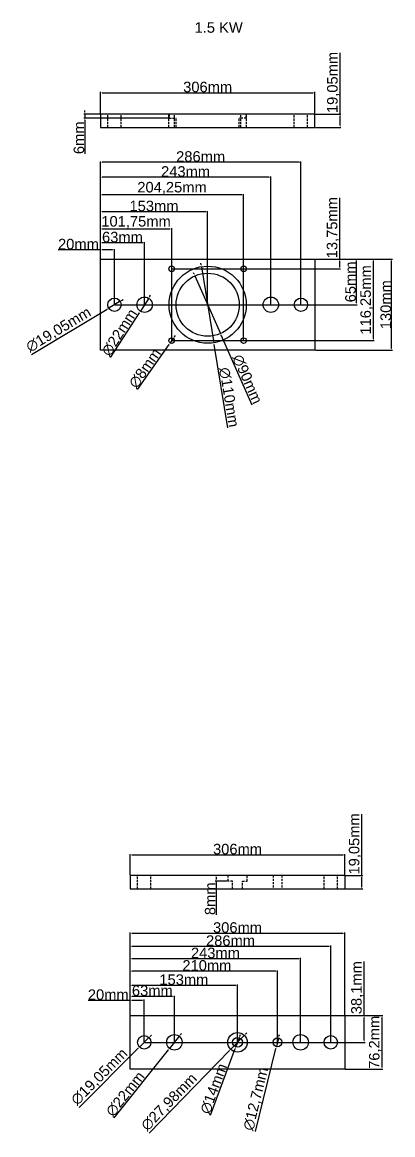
# Model space of a CAD drawing. Header units: centimetres. Extents: x 6534 to 31506, y 42826 to 109107.
# Drawn here: x 27766 to 28294, y 54380 to 55967 of the extents above; entities that cross this region are included whole.
import ezdxf

# ---------------------------------------------------------------- set-up
doc = ezdxf.new("R2010")
doc.units = ezdxf.units.CM
doc.header["$LTSCALE"] = 0.5
doc.linetypes.add('DASHED2', pattern=[9.525, 6.35, -3.175])
doc.styles.get("Standard").update_dxf_attribs({"font": 'arial.ttf'})
doc.dimstyles.new('ISO-25', dxfattribs={"dimtxt": 15, "dimasz": 2.5, "dimexe": 1.25, "dimexo": 0.625, "dimtad": 1, "dimtxsty": 'Standard', "dimcen": 2.5, "dimclrd": 1, "dimclre": 1, "dimadec": 0, "dimazin": 0, "dimtfac": 1, "dimtmove": 0, "dimatfit": 3, "dimfxl": 1, "dimarcsym": 0})

# ---------------------------------------------------------------- blocks, each defined once
blk = doc.blocks.new('*D213')
at = {"color": 1, "lineweight": -2, "transparency": 16777216}
for p, q in [((27877.3, 55837.1), (27877.3, 55868)), ((27879.8, 55866.7), (28180.8, 55866.7)), ((28183.3, 55837.1), (28183.3, 55868))]:
    blk.add_line(p, q, dxfattribs=at)
at = {"color": 1, "transparency": 16777216}
for points in [[(27879.8, 55867.1), (27879.8, 55866.3), (27877.3, 55866.7)], [(28180.8, 55867.1), (28180.8, 55866.3), (28183.3, 55866.7)]]:
    blk.add_solid(points, dxfattribs=at)
at = {"layer": 'Defpoints', "color": 0, "transparency": 16777216}
for p in [(28183.3, 55866.7), (27877.3, 55836.5), (28183.3, 55836.5)]:
    blk.add_point(p, dxfattribs=at)
at = {"color": 0, "transparency": 16777216, "insert": (28030.3, 55875), "char_height": 15, "attachment_point": 5}
blk.add_mtext('306mm', dxfattribs=at)
blk = doc.blocks.new('*D214')
at = {"color": 1, "lineweight": -2, "transparency": 16777216}
for p, q in [((28219.2, 55836.5), (28219.2, 55924)), ((28184, 55836.5), (28220.4, 55836.5)), ((28219.2, 55819.9), (28219.2, 55834)), ((28184, 55817.4), (28220.4, 55817.4))]:
    blk.add_line(p, q, dxfattribs=at)
at = {"color": 1, "transparency": 16777216}
for points in [[(28218.8, 55834), (28219.6, 55834), (28219.2, 55836.5)], [(28218.8, 55819.9), (28219.6, 55819.9), (28219.2, 55817.4)]]:
    blk.add_solid(points, dxfattribs=at)
at = {"layer": 'Defpoints', "color": 0, "transparency": 16777216}
for p in [(28183.3, 55836.5), (28219.2, 55836.5), (28183.3, 55817.4)]:
    blk.add_point(p, dxfattribs=at)
at = {"color": 0, "transparency": 16777216, "insert": (28209.5, 55881.5), "char_height": 15, "attachment_point": 5, "rotation": 90}
blk.add_mtext('19,05mm', dxfattribs=at)
blk = doc.blocks.new('*D215')
at = {"color": 1, "lineweight": -2, "transparency": 16777216}
for p, q in [((27877.3, 55642.5), (27817.3, 55642.5)), ((27877.3, 55630), (27877.3, 55643.8)), ((27894.8, 55642.5), (27879.8, 55642.5)), ((27897.3, 55565), (27897.3, 55643.8))]:
    blk.add_line(p, q, dxfattribs=at)
at = {"color": 1, "transparency": 16777216}
for points in [[(27879.8, 55643), (27879.8, 55642.1), (27877.3, 55642.5)], [(27894.8, 55643), (27894.8, 55642.1), (27897.3, 55642.5)]]:
    blk.add_solid(points, dxfattribs=at)
at = {"layer": 'Defpoints', "color": 0, "transparency": 16777216}
for p in [(27877.3, 55642.5), (27877.3, 55629.4), (27897.3, 55564.4)]:
    blk.add_point(p, dxfattribs=at)
at = {"color": 0, "transparency": 16777216, "insert": (27846.1, 55650.8), "char_height": 15, "attachment_point": 5}
blk.add_mtext('20mm', dxfattribs=at)
blk = doc.blocks.new('*D216')
at = {"color": 1, "lineweight": -2, "transparency": 16777216}
for p, q in [((27877.3, 55630), (27877.3, 55673.6)), ((27976.6, 55672.4), (27879.8, 55672.4)), ((27979.1, 55513.7), (27979.1, 55673.6))]:
    blk.add_line(p, q, dxfattribs=at)
at = {"color": 1, "transparency": 16777216}
for points in [[(27879.8, 55672.8), (27879.8, 55672), (27877.3, 55672.4)], [(27976.6, 55672.8), (27976.6, 55672), (27979.1, 55672.4)]]:
    blk.add_solid(points, dxfattribs=at)
at = {"layer": 'Defpoints', "color": 0, "transparency": 16777216}
for p in [(27877.3, 55672.4), (27877.3, 55629.4), (27979.1, 55513.1)]:
    blk.add_point(p, dxfattribs=at)
at = {"color": 0, "transparency": 16777216, "insert": (27928.2, 55682), "char_height": 15, "attachment_point": 5}
blk.add_mtext('101,75mm', dxfattribs=at)
blk = doc.blocks.new('*D217')
at = {"color": 1, "lineweight": -2, "transparency": 16777216}
for p, q in [((27877.3, 55630), (27877.3, 55698.1)), ((28027.8, 55696.9), (27879.8, 55696.9)), ((28030.3, 55565), (28030.3, 55698.1))]:
    blk.add_line(p, q, dxfattribs=at)
at = {"color": 1, "transparency": 16777216}
for points in [[(27879.8, 55697.3), (27879.8, 55696.4), (27877.3, 55696.9)], [(28027.8, 55697.3), (28027.8, 55696.4), (28030.3, 55696.9)]]:
    blk.add_solid(points, dxfattribs=at)
at = {"layer": 'Defpoints', "color": 0, "transparency": 16777216}
for p in [(27877.3, 55696.9), (27877.3, 55629.4), (28030.3, 55564.4)]:
    blk.add_point(p, dxfattribs=at)
at = {"color": 0, "transparency": 16777216, "insert": (27953.8, 55705.2), "char_height": 15, "attachment_point": 5}
blk.add_mtext('153mm', dxfattribs=at)
blk = doc.blocks.new('*D218')
at = {"color": 1, "lineweight": -2, "transparency": 16777216}
for p, q in [((27877.3, 55630), (27877.3, 55722.3)), ((28079.1, 55721), (27879.8, 55721)), ((28081.6, 55513.7), (28081.6, 55722.3))]:
    blk.add_line(p, q, dxfattribs=at)
at = {"color": 1, "transparency": 16777216}
for points in [[(27879.8, 55721.5), (27879.8, 55720.6), (27877.3, 55721)], [(28079.1, 55721.5), (28079.1, 55720.6), (28081.6, 55721)]]:
    blk.add_solid(points, dxfattribs=at)
at = {"layer": 'Defpoints', "color": 0, "transparency": 16777216}
for p in [(27877.3, 55721), (27877.3, 55629.4), (28081.6, 55513.1)]:
    blk.add_point(p, dxfattribs=at)
at = {"color": 0, "transparency": 16777216, "insert": (27979.5, 55730.7), "char_height": 15, "attachment_point": 5}
blk.add_mtext('204,25mm', dxfattribs=at)
blk = doc.blocks.new('*D219')
at = {"color": 1, "lineweight": -2, "transparency": 16777216}
for p, q in [((27877.3, 55630), (27877.3, 55768.8)), ((28160.8, 55767.6), (27879.8, 55767.6)), ((28163.3, 55565), (28163.3, 55768.8))]:
    blk.add_line(p, q, dxfattribs=at)
at = {"color": 1, "transparency": 16777216}
for points in [[(27879.8, 55768), (27879.8, 55767.1), (27877.3, 55767.6)], [(28160.8, 55768), (28160.8, 55767.1), (28163.3, 55767.6)]]:
    blk.add_solid(points, dxfattribs=at)
at = {"layer": 'Defpoints', "color": 0, "transparency": 16777216}
for p in [(27877.3, 55767.6), (27877.3, 55629.4), (28163.3, 55564.4)]:
    blk.add_point(p, dxfattribs=at)
at = {"color": 0, "transparency": 16777216, "insert": (28020.3, 55775.8), "char_height": 15, "attachment_point": 5}
blk.add_mtext('286mm', dxfattribs=at)
blk = doc.blocks.new('*D220')
at = {"color": 1, "lineweight": -2, "transparency": 16777216}
for p, q in [((28218.6, 55629.4), (28218.6, 55716.8)), ((27979.7, 55615.6), (28219.9, 55615.6)), ((28184, 55629.4), (28219.9, 55629.4)), ((28218.6, 55618.1), (28218.6, 55626.9))]:
    blk.add_line(p, q, dxfattribs=at)
at = {"color": 1, "transparency": 16777216}
for points in [[(28218.2, 55626.9), (28219, 55626.9), (28218.6, 55629.4)], [(28218.2, 55618.1), (28219, 55618.1), (28218.6, 55615.6)]]:
    blk.add_solid(points, dxfattribs=at)
at = {"layer": 'Defpoints', "color": 0, "transparency": 16777216}
for p in [(27979.1, 55615.6), (28183.3, 55629.4), (28218.6, 55629.4)]:
    blk.add_point(p, dxfattribs=at)
at = {"color": 0, "transparency": 16777216, "insert": (28209, 55674.3), "char_height": 15, "attachment_point": 5, "rotation": 90}
blk.add_mtext('13,75mm', dxfattribs=at)
blk = doc.blocks.new('*D221')
at = {"color": 1, "lineweight": -2, "transparency": 16777216}
for p, q in [((28184, 55629.4), (28243.5, 55629.4)), ((28242.3, 55566.9), (28242.3, 55626.9)), ((27898, 55564.4), (28243.5, 55564.4))]:
    blk.add_line(p, q, dxfattribs=at)
at = {"color": 1, "transparency": 16777216}
for points in [[(28241.9, 55626.9), (28242.7, 55626.9), (28242.3, 55629.4)], [(28241.9, 55566.9), (28242.7, 55566.9), (28242.3, 55564.4)]]:
    blk.add_solid(points, dxfattribs=at)
at = {"layer": 'Defpoints', "color": 0, "transparency": 16777216}
for p in [(28183.3, 55629.4), (28242.3, 55629.4), (27897.3, 55564.4)]:
    blk.add_point(p, dxfattribs=at)
at = {"color": 0, "transparency": 16777216, "insert": (28234, 55596.9), "char_height": 15, "attachment_point": 5, "rotation": 90}
blk.add_mtext('65mm', dxfattribs=at)
blk = doc.blocks.new('*D222')
at = {"color": 1, "lineweight": -2, "transparency": 16777216}
for p, q in [((28184, 55629.4), (28267.8, 55629.4)), ((28266.6, 55515.6), (28266.6, 55626.9)), ((27979.7, 55513.1), (28267.8, 55513.1))]:
    blk.add_line(p, q, dxfattribs=at)
at = {"color": 1, "transparency": 16777216}
for points in [[(28266.1, 55626.9), (28267, 55626.9), (28266.6, 55629.4)], [(28266.1, 55515.6), (28267, 55515.6), (28266.6, 55513.1)]]:
    blk.add_solid(points, dxfattribs=at)
at = {"layer": 'Defpoints', "color": 0, "transparency": 16777216}
for p in [(28183.3, 55629.4), (28266.6, 55629.4), (27979.1, 55513.1)]:
    blk.add_point(p, dxfattribs=at)
at = {"color": 0, "transparency": 16777216, "insert": (28256.9, 55571.2), "char_height": 15, "attachment_point": 5, "rotation": 90}
blk.add_mtext('116,25mm', dxfattribs=at)
blk = doc.blocks.new('*D223')
at = {"color": 1, "lineweight": -2, "transparency": 16777216}
for p, q in [((28184, 55629.4), (28293.9, 55629.4)), ((28292.6, 55501.9), (28292.6, 55626.9)), ((28184, 55499.4), (28293.9, 55499.4))]:
    blk.add_line(p, q, dxfattribs=at)
at = {"color": 1, "transparency": 16777216}
for points in [[(28292.2, 55626.9), (28293, 55626.9), (28292.6, 55629.4)], [(28292.2, 55501.9), (28293, 55501.9), (28292.6, 55499.4)]]:
    blk.add_solid(points, dxfattribs=at)
at = {"layer": 'Defpoints', "color": 0, "transparency": 16777216}
for p in [(28183.3, 55629.4), (28292.6, 55629.4), (28183.3, 55499.4)]:
    blk.add_point(p, dxfattribs=at)
at = {"color": 0, "transparency": 16777216, "insert": (28284.3, 55564.4), "char_height": 15, "attachment_point": 5, "rotation": 90}
blk.add_mtext('130mm', dxfattribs=at)
blk = doc.blocks.new('*D224')
at = {"color": 1, "lineweight": -2, "transparency": 16777216}
for p, q in [((27905.5, 55569.3), (27889.2, 55559.4)), ((27907.6, 55570.6), (27909.8, 55571.8)), ((27779.1, 55493.2), (27887, 55558.2))]:
    blk.add_line(p, q, dxfattribs=at)
at = {"color": 1, "transparency": 16777216}
for points in [[(27907.4, 55570.9), (27907.9, 55570.2), (27905.5, 55569.3)], [(27886.8, 55558.5), (27887.3, 55557.8), (27889.2, 55559.4)]]:
    blk.add_solid(points, dxfattribs=at)
at = {"layer": 'Defpoints', "color": 0, "transparency": 16777216}
for p in [(27905.5, 55569.3), (27889.2, 55559.4)]:
    blk.add_point(p, dxfattribs=at)
at = {"color": 0, "transparency": 16777216, "insert": (27818, 55528.1), "char_height": 15, "attachment_point": 5, "rotation": 31.0443}
blk.add_mtext('∅19,05mm', dxfattribs=at)
blk = doc.blocks.new('*D225')
at = {"color": 1, "lineweight": -2, "transparency": 16777216}
for p, q in [((28021.1, 55621.1), (28020.6, 55623.6)), ((28021.5, 55618.6), (28039.2, 55510.1)), ((28059.1, 55388.8), (28039.6, 55507.6))]:
    blk.add_line(p, q, dxfattribs=at)
at = {"color": 1, "transparency": 16777216}
for points in [[(28021.5, 55621.2), (28020.6, 55621), (28021.5, 55618.6)], [(28040, 55507.7), (28039.2, 55507.5), (28039.2, 55510.1)]]:
    blk.add_solid(points, dxfattribs=at)
at = {"layer": 'Defpoints', "color": 0, "transparency": 16777216}
for p in [(28021.5, 55618.6), (28039.2, 55510.1)]:
    blk.add_point(p, dxfattribs=at)
at = {"color": 0, "transparency": 16777216, "insert": (28060.8, 55432.3), "char_height": 15, "attachment_point": 5, "rotation": 279.3006}
blk.add_mtext('∅110mm', dxfattribs=at)
blk = doc.blocks.new('*D226')
at = {"color": 1, "lineweight": -2, "transparency": 16777216}
for p, q in [((28011.2, 55607.8), (28010.1, 55610.1)), ((28012.2, 55605.5), (28048.5, 55523.2)), ((28093.7, 55420.9), (28049.5, 55520.9))]:
    blk.add_line(p, q, dxfattribs=at)
at = {"color": 1, "transparency": 16777216}
for points in [[(28011.5, 55608), (28010.8, 55607.6), (28012.2, 55605.5)], [(28049.9, 55521.1), (28049.2, 55520.7), (28048.5, 55523.2)]]:
    blk.add_solid(points, dxfattribs=at)
at = {"layer": 'Defpoints', "color": 0, "transparency": 16777216}
for p in [(28012.2, 55605.5), (28048.5, 55523.2)]:
    blk.add_point(p, dxfattribs=at)
at = {"color": 0, "transparency": 16777216, "insert": (28086.8, 55458.1), "char_height": 15, "attachment_point": 5, "rotation": 293.8315}
blk.add_mtext('∅90mm', dxfattribs=at)
blk = doc.blocks.new('*D227')
at = {"color": 1, "lineweight": -2, "transparency": 16777216}
for p, q in [((27982.8, 55518.4), (27984.3, 55520.5)), ((27930.2, 55443.4), (27975.4, 55507.8)), ((27981.4, 55516.4), (27976.8, 55509.8))]:
    blk.add_line(p, q, dxfattribs=at)
at = {"color": 1, "transparency": 16777216}
for points in [[(27975, 55508), (27975.7, 55507.5), (27976.8, 55509.8)], [(27982.5, 55518.7), (27983.2, 55518.2), (27981.4, 55516.4)]]:
    blk.add_solid(points, dxfattribs=at)
at = {"layer": 'Defpoints', "color": 0, "transparency": 16777216}
for p in [(27976.8, 55509.8), (27981.4, 55516.4)]:
    blk.add_point(p, dxfattribs=at)
at = {"color": 0, "transparency": 16777216, "insert": (27940.9, 55473.7), "char_height": 15, "attachment_point": 5, "rotation": 54.9658}
blk.add_mtext('∅8mm', dxfattribs=at)
blk = doc.blocks.new('*D228')
at = {"color": 1, "lineweight": -2, "transparency": 16777216}
for p, q in [((27919.9, 54750.6), (27919.9, 54780.3)), ((27922.4, 54779.1), (28223.4, 54779.1)), ((28225.9, 54750.6), (28225.9, 54780.3))]:
    blk.add_line(p, q, dxfattribs=at)
at = {"color": 1, "transparency": 16777216}
for points in [[(27922.4, 54779.5), (27922.4, 54778.7), (27919.9, 54779.1)], [(28223.4, 54779.5), (28223.4, 54778.7), (28225.9, 54779.1)]]:
    blk.add_solid(points, dxfattribs=at)
at = {"layer": 'Defpoints', "color": 0, "transparency": 16777216}
for p in [(28225.9, 54779.1), (27919.9, 54749.9), (28225.9, 54749.9)]:
    blk.add_point(p, dxfattribs=at)
at = {"color": 0, "transparency": 16777216, "insert": (28072.9, 54787.4), "char_height": 15, "attachment_point": 5}
blk.add_mtext('306mm', dxfattribs=at)
blk = doc.blocks.new('*D229')
at = {"color": 1, "lineweight": -2, "transparency": 16777216}
for p, q in [((28250.2, 54749.9), (28250.2, 54837.4)), ((28226.5, 54749.9), (28251.4, 54749.9)), ((28250.2, 54733.4), (28250.2, 54747.4)), ((28226.5, 54730.9), (28251.4, 54730.9))]:
    blk.add_line(p, q, dxfattribs=at)
at = {"color": 1, "transparency": 16777216}
for points in [[(28249.7, 54747.4), (28250.6, 54747.4), (28250.2, 54749.9)], [(28249.7, 54733.4), (28250.6, 54733.4), (28250.2, 54730.9)]]:
    blk.add_solid(points, dxfattribs=at)
at = {"layer": 'Defpoints', "color": 0, "transparency": 16777216}
for p in [(28225.9, 54749.9), (28250.2, 54749.9), (28225.9, 54730.9)]:
    blk.add_point(p, dxfattribs=at)
at = {"color": 0, "transparency": 16777216, "insert": (28240.5, 54794.9), "char_height": 15, "attachment_point": 5, "rotation": 90}
blk.add_mtext('19,05mm', dxfattribs=at)
blk = doc.blocks.new('*D230')
at = {"color": 1, "lineweight": -2, "transparency": 16777216}
for p, q in [((27919.9, 54571.4), (27859.9, 54571.4)), ((27919.9, 54550.5), (27919.9, 54572.7)), ((27937.4, 54571.4), (27922.4, 54571.4)), ((27939.9, 54512.4), (27939.9, 54572.7))]:
    blk.add_line(p, q, dxfattribs=at)
at = {"color": 1, "transparency": 16777216}
for points in [[(27922.4, 54571.8), (27922.4, 54571), (27919.9, 54571.4)], [(27937.4, 54571.8), (27937.4, 54571), (27939.9, 54571.4)]]:
    blk.add_solid(points, dxfattribs=at)
at = {"layer": 'Defpoints', "color": 0, "transparency": 16777216}
for p in [(27919.9, 54571.4), (27919.9, 54549.8), (27939.9, 54511.7)]:
    blk.add_point(p, dxfattribs=at)
at = {"color": 0, "transparency": 16777216, "insert": (27888.6, 54579.7), "char_height": 15, "attachment_point": 5}
blk.add_mtext('20mm', dxfattribs=at)
blk = doc.blocks.new('*D231')
at = {"color": 1, "lineweight": -2, "transparency": 16777216}
for p, q in [((27919.9, 54550.5), (27919.9, 54594.1)), ((28070.4, 54592.9), (27922.4, 54592.9)), ((28072.9, 54512.4), (28072.9, 54594.1))]:
    blk.add_line(p, q, dxfattribs=at)
at = {"color": 1, "transparency": 16777216}
for points in [[(27922.4, 54593.3), (27922.4, 54592.4), (27919.9, 54592.9)], [(28070.4, 54593.3), (28070.4, 54592.4), (28072.9, 54592.9)]]:
    blk.add_solid(points, dxfattribs=at)
at = {"layer": 'Defpoints', "color": 0, "transparency": 16777216}
for p in [(27919.9, 54592.9), (27919.9, 54549.8), (28072.9, 54511.7)]:
    blk.add_point(p, dxfattribs=at)
at = {"color": 0, "transparency": 16777216, "insert": (27996.4, 54601.1), "char_height": 15, "attachment_point": 5}
blk.add_mtext('153mm', dxfattribs=at)
blk = doc.blocks.new('*D232')
at = {"color": 1, "lineweight": -2, "transparency": 16777216}
for p, q in [((27919.9, 54550.5), (27919.9, 54614.4)), ((28129.9, 54512.4), (28129.9, 54614.4)), ((28127.4, 54613.2), (27922.4, 54613.2))]:
    blk.add_line(p, q, dxfattribs=at)
at = {"color": 1, "transparency": 16777216}
for points in [[(27922.4, 54613.6), (27922.4, 54612.7), (27919.9, 54613.2)], [(28127.4, 54613.6), (28127.4, 54612.7), (28129.9, 54613.2)]]:
    blk.add_solid(points, dxfattribs=at)
at = {"layer": 'Defpoints', "color": 0, "transparency": 16777216}
for p in [(27919.9, 54613.2), (27919.9, 54549.8), (28129.9, 54511.7)]:
    blk.add_point(p, dxfattribs=at)
at = {"color": 0, "transparency": 16777216, "insert": (28029.2, 54621.4), "char_height": 15, "attachment_point": 5}
blk.add_mtext('210mm', dxfattribs=at)
blk = doc.blocks.new('*D233')
at = {"color": 1, "lineweight": -2, "transparency": 16777216}
for p, q in [((27919.9, 54550.5), (27919.9, 54649.7)), ((28203.4, 54648.5), (27922.4, 54648.5)), ((28205.9, 54512.4), (28205.9, 54649.7))]:
    blk.add_line(p, q, dxfattribs=at)
at = {"color": 1, "transparency": 16777216}
for points in [[(27922.4, 54648.9), (27922.4, 54648.1), (27919.9, 54648.5)], [(28203.4, 54648.9), (28203.4, 54648.1), (28205.9, 54648.5)]]:
    blk.add_solid(points, dxfattribs=at)
at = {"layer": 'Defpoints', "color": 0, "transparency": 16777216}
for p in [(27919.9, 54648.5), (27919.9, 54549.8), (28205.9, 54511.7)]:
    blk.add_point(p, dxfattribs=at)
at = {"color": 0, "transparency": 16777216, "insert": (28062.9, 54656.8), "char_height": 15, "attachment_point": 5}
blk.add_mtext('286mm', dxfattribs=at)
blk = doc.blocks.new('*D234')
at = {"color": 1, "lineweight": -2, "transparency": 16777216}
for p, q in [((27919.9, 54550.5), (27919.9, 54668.4)), ((28223.4, 54667.2), (27922.4, 54667.2)), ((28225.9, 54550.5), (28225.9, 54668.4))]:
    blk.add_line(p, q, dxfattribs=at)
at = {"color": 1, "transparency": 16777216}
for points in [[(27922.4, 54667.6), (27922.4, 54666.8), (27919.9, 54667.2)], [(28223.4, 54667.6), (28223.4, 54666.8), (28225.9, 54667.2)]]:
    blk.add_solid(points, dxfattribs=at)
at = {"layer": 'Defpoints', "color": 0, "transparency": 16777216}
for p in [(27919.9, 54667.2), (27919.9, 54549.8), (28225.9, 54549.8)]:
    blk.add_point(p, dxfattribs=at)
at = {"color": 0, "transparency": 16777216, "insert": (28072.9, 54675.5), "char_height": 15, "attachment_point": 5}
blk.add_mtext('306mm', dxfattribs=at)
blk = doc.blocks.new('*D235')
at = {"color": 1, "lineweight": -2, "transparency": 16777216}
for p, q in [((28253.5, 54549.8), (28253.5, 54627.1)), ((28226.5, 54549.8), (28254.7, 54549.8)), ((28253.5, 54514.2), (28253.5, 54547.3)), ((27940.5, 54511.7), (28254.7, 54511.7))]:
    blk.add_line(p, q, dxfattribs=at)
at = {"color": 1, "transparency": 16777216}
for points in [[(28253.1, 54547.3), (28253.9, 54547.3), (28253.5, 54549.8)], [(28253.1, 54514.2), (28253.9, 54514.2), (28253.5, 54511.7)]]:
    blk.add_solid(points, dxfattribs=at)
at = {"layer": 'Defpoints', "color": 0, "transparency": 16777216}
for p in [(28225.9, 54549.8), (28253.5, 54549.8), (27939.9, 54511.7)]:
    blk.add_point(p, dxfattribs=at)
at = {"color": 0, "transparency": 16777216, "insert": (28243.8, 54589.7), "char_height": 15, "attachment_point": 5, "rotation": 90}
blk.add_mtext('38,1mm', dxfattribs=at)
blk = doc.blocks.new('*D236')
at = {"color": 1, "lineweight": -2, "transparency": 16777216}
for p, q in [((28226.5, 54549.8), (28280.1, 54549.8)), ((28278.9, 54476.1), (28278.9, 54547.3)), ((28226.5, 54473.6), (28280.1, 54473.6))]:
    blk.add_line(p, q, dxfattribs=at)
at = {"color": 1, "transparency": 16777216}
for points in [[(28278.4, 54547.3), (28279.3, 54547.3), (28278.9, 54549.8)], [(28278.4, 54476.1), (28279.3, 54476.1), (28278.9, 54473.6)]]:
    blk.add_solid(points, dxfattribs=at)
at = {"layer": 'Defpoints', "color": 0, "transparency": 16777216}
for p in [(28225.9, 54549.8), (28278.9, 54549.8), (28225.9, 54473.6)]:
    blk.add_point(p, dxfattribs=at)
at = {"color": 0, "transparency": 16777216, "insert": (28269.2, 54511.7), "char_height": 15, "attachment_point": 5, "rotation": 90}
blk.add_mtext('76,2mm', dxfattribs=at)
blk = doc.blocks.new('*D237')
at = {"color": 1, "lineweight": -2, "transparency": 16777216}
for p, q in [((27948.4, 54520.2), (27950.1, 54522)), ((27847, 54418.8), (27931.4, 54503.2)), ((27946.6, 54518.5), (27933.1, 54505))]:
    blk.add_line(p, q, dxfattribs=at)
at = {"color": 1, "transparency": 16777216}
for points in [[(27948.1, 54520.5), (27948.7, 54520), (27946.6, 54518.5)], [(27931.1, 54503.5), (27931.7, 54502.9), (27933.1, 54505)]]:
    blk.add_solid(points, dxfattribs=at)
at = {"layer": 'Defpoints', "color": 0, "transparency": 16777216}
for p in [(27933.1, 54505), (27946.6, 54518.5)]:
    blk.add_point(p, dxfattribs=at)
at = {"color": 0, "transparency": 16777216, "insert": (27876.3, 54462.1), "char_height": 15, "attachment_point": 5, "rotation": 45.0421}
blk.add_mtext('∅19,05mm', dxfattribs=at)
blk = doc.blocks.new('*D239')
at = {"color": 1, "lineweight": -2, "transparency": 16777216}
for p, q in [((28076.2, 54520.6), (28077, 54523)), ((28075.3, 54518.3), (28070.4, 54505.2)), ((28034.3, 54407.9), (28069.6, 54502.8))]:
    blk.add_line(p, q, dxfattribs=at)
at = {"color": 1, "transparency": 16777216}
for points in [[(28075.8, 54520.8), (28076.6, 54520.5), (28075.3, 54518.3)], [(28069.2, 54503), (28069.9, 54502.7), (28070.4, 54505.2)]]:
    blk.add_solid(points, dxfattribs=at)
at = {"layer": 'Defpoints', "color": 0, "transparency": 16777216}
for p in [(28070.4, 54505.2), (28075.3, 54518.3)]:
    blk.add_point(p, dxfattribs=at)
at = {"color": 0, "transparency": 16777216, "insert": (28039, 54445.5), "char_height": 15, "attachment_point": 5, "rotation": 69.6324}
blk.add_mtext('∅14mm', dxfattribs=at)
blk = doc.blocks.new('*D240')
at = {"color": 1, "lineweight": -2, "transparency": 16777216}
for p, q in [((28132, 54520.3), (28132.6, 54522.8)), ((28098.5, 54384.3), (28127.7, 54503.1)), ((28131.4, 54517.9), (28128.3, 54505.6))]:
    blk.add_line(p, q, dxfattribs=at)
at = {"color": 1, "transparency": 16777216}
for points in [[(28131.6, 54520.4), (28132.4, 54520.2), (28131.4, 54517.9)], [(28127.3, 54503.2), (28128.1, 54503), (28128.3, 54505.6)]]:
    blk.add_solid(points, dxfattribs=at)
at = {"layer": 'Defpoints', "color": 0, "transparency": 16777216}
for p in [(28128.3, 54505.6), (28131.4, 54517.9)]:
    blk.add_point(p, dxfattribs=at)
at = {"color": 0, "transparency": 16777216, "insert": (28099.7, 54430.8), "char_height": 15, "attachment_point": 5, "rotation": 76.1623}
blk.add_mtext('∅12,7mm', dxfattribs=at)
blk = doc.blocks.new('*D268')
at = {"color": 1, "lineweight": -2, "transparency": 16777216}
for p, q in [((28058.2, 54749.9), (28041, 54749.9)), ((28058.2, 54741.9), (28041, 54741.9)), ((28042.2, 54747.4), (28042.2, 54744.4)), ((28042.2, 54741.9), (28042.2, 54693.8))]:
    blk.add_line(p, q, dxfattribs=at)
at = {"color": 1, "transparency": 16777216}
for points in [[(28041.8, 54747.4), (28042.6, 54747.4), (28042.2, 54749.9)], [(28041.8, 54744.4), (28042.6, 54744.4), (28042.2, 54741.9)]]:
    blk.add_solid(points, dxfattribs=at)
at = {"layer": 'Defpoints', "color": 0, "transparency": 16777216}
for p in [(28042.2, 54741.9), (28058.9, 54749.9), (28058.9, 54741.9)]:
    blk.add_point(p, dxfattribs=at)
at = {"color": 0, "transparency": 16777216, "insert": (28033.9, 54716.6), "char_height": 15, "attachment_point": 5, "rotation": 90}
blk.add_mtext('8mm', dxfattribs=at)
blk = doc.blocks.new('*D302')
at = {"color": 1, "lineweight": -2, "transparency": 16777216}
for p, q in [((27877.3, 55630), (27877.3, 55747.4)), ((28117.8, 55746.2), (27879.8, 55746.2)), ((28120.3, 55565), (28120.3, 55747.4))]:
    blk.add_line(p, q, dxfattribs=at)
at = {"color": 1, "transparency": 16777216}
for points in [[(27879.8, 55746.6), (27879.8, 55745.7), (27877.3, 55746.2)], [(28117.8, 55746.6), (28117.8, 55745.7), (28120.3, 55746.2)]]:
    blk.add_solid(points, dxfattribs=at)
at = {"layer": 'Defpoints', "color": 0, "transparency": 16777216}
for p in [(27877.3, 55746.2), (27877.3, 55629.4), (28120.3, 55564.4)]:
    blk.add_point(p, dxfattribs=at)
at = {"color": 0, "transparency": 16777216, "insert": (27998.8, 55754.4), "char_height": 15, "attachment_point": 5}
blk.add_mtext('243mm', dxfattribs=at)
blk = doc.blocks.new('*D303')
at = {"color": 1, "lineweight": -2, "transparency": 16777216}
for p, q in [((27877.3, 55630), (27877.3, 55653.8)), ((27937.8, 55652.5), (27879.8, 55652.5)), ((27940.3, 55565), (27940.3, 55653.8))]:
    blk.add_line(p, q, dxfattribs=at)
at = {"color": 1, "transparency": 16777216}
for points in [[(27879.8, 55652.9), (27879.8, 55652.1), (27877.3, 55652.5)], [(27937.8, 55652.9), (27937.8, 55652.1), (27940.3, 55652.5)]]:
    blk.add_solid(points, dxfattribs=at)
at = {"layer": 'Defpoints', "color": 0, "transparency": 16777216}
for p in [(27877.3, 55652.5), (27877.3, 55629.4), (27940.3, 55564.4)]:
    blk.add_point(p, dxfattribs=at)
at = {"color": 0, "transparency": 16777216, "insert": (27908.8, 55660.8), "char_height": 15, "attachment_point": 5}
blk.add_mtext('63mm', dxfattribs=at)
blk = doc.blocks.new('*D304')
at = {"color": 1, "lineweight": -2, "transparency": 16777216}
for p, q in [((27946.3, 55573.6), (27934.4, 55555.1)), ((27947.6, 55575.7), (27949, 55577.8)), ((27891.9, 55489), (27933, 55553))]:
    blk.add_line(p, q, dxfattribs=at)
at = {"color": 1, "transparency": 16777216}
for points in [[(27947.3, 55575.9), (27948, 55575.5), (27946.3, 55573.6)], [(27932.7, 55553.2), (27933.4, 55552.8), (27934.4, 55555.1)]]:
    blk.add_solid(points, dxfattribs=at)
at = {"layer": 'Defpoints', "color": 0, "transparency": 16777216}
for p in [(27946.3, 55573.6), (27934.4, 55555.1)]:
    blk.add_point(p, dxfattribs=at)
at = {"color": 0, "transparency": 16777216, "insert": (27904.5, 55524.7), "char_height": 15, "attachment_point": 5, "rotation": 57.2484}
blk.add_mtext('∅22mm', dxfattribs=at)
blk = doc.blocks.new('*D305')
at = {"color": 1, "lineweight": -2, "transparency": 16777216}
for p, q in [((27919.9, 54550.5), (27919.9, 54632.2)), ((28160.4, 54630.9), (27922.4, 54630.9)), ((28162.9, 54512.4), (28162.9, 54632.2))]:
    blk.add_line(p, q, dxfattribs=at)
at = {"color": 1, "transparency": 16777216}
for points in [[(27922.4, 54631.3), (27922.4, 54630.5), (27919.9, 54630.9)], [(28160.4, 54631.3), (28160.4, 54630.5), (28162.9, 54630.9)]]:
    blk.add_solid(points, dxfattribs=at)
at = {"layer": 'Defpoints', "color": 0, "transparency": 16777216}
for p in [(27919.9, 54630.9), (27919.9, 54549.8), (28162.9, 54511.7)]:
    blk.add_point(p, dxfattribs=at)
at = {"color": 0, "transparency": 16777216, "insert": (28041.4, 54639.2), "char_height": 15, "attachment_point": 5}
blk.add_mtext('243mm', dxfattribs=at)
blk = doc.blocks.new('*D306')
at = {"color": 1, "lineweight": -2, "transparency": 16777216}
for p, q in [((27919.9, 54550.5), (27919.9, 54578.3)), ((27980.4, 54577.1), (27922.4, 54577.1)), ((27982.9, 54512.4), (27982.9, 54578.3))]:
    blk.add_line(p, q, dxfattribs=at)
at = {"color": 1, "transparency": 16777216}
for points in [[(27922.4, 54577.5), (27922.4, 54576.7), (27919.9, 54577.1)], [(27980.4, 54577.5), (27980.4, 54576.7), (27982.9, 54577.1)]]:
    blk.add_solid(points, dxfattribs=at)
at = {"layer": 'Defpoints', "color": 0, "transparency": 16777216}
for p in [(27919.9, 54577.1), (27919.9, 54549.8), (27982.9, 54511.7)]:
    blk.add_point(p, dxfattribs=at)
at = {"color": 0, "transparency": 16777216, "insert": (27951.4, 54585.4), "char_height": 15, "attachment_point": 5}
blk.add_mtext('63mm', dxfattribs=at)
blk = doc.blocks.new('*D307')
at = {"color": 1, "lineweight": -2, "transparency": 16777216}
for p, q in [((27989.7, 54520.3), (27976, 54503.1)), ((27991.3, 54522.3), (27992.8, 54524.2)), ((27896.8, 54403.8), (27974.4, 54501.2))]:
    blk.add_line(p, q, dxfattribs=at)
at = {"color": 1, "transparency": 16777216}
for points in [[(27990.9, 54522.6), (27991.6, 54522), (27989.7, 54520.3)], [(27974.1, 54501.4), (27974.8, 54500.9), (27976, 54503.1)]]:
    blk.add_solid(points, dxfattribs=at)
at = {"layer": 'Defpoints', "color": 0, "transparency": 16777216}
for p in [(27989.7, 54520.3), (27976, 54503.1)]:
    blk.add_point(p, dxfattribs=at)
at = {"color": 0, "transparency": 16777216, "insert": (27912.9, 54438), "char_height": 15, "attachment_point": 5, "rotation": 51.4512}
blk.add_mtext('∅22mm', dxfattribs=at)
blk = doc.blocks.new('*D308')
at = {"color": 1, "lineweight": -2, "transparency": 16777216}
for p, q in [((27855.1, 55839), (27855.1, 55841.5)), ((27974.7, 55836.5), (27853.9, 55836.5)), ((27974.7, 55830.5), (27853.9, 55830.5)), ((27855.1, 55836.5), (27855.1, 55830.5)), ((27855.1, 55828), (27855.1, 55779.8))]:
    blk.add_line(p, q, dxfattribs=at)
at = {"color": 1, "transparency": 16777216}
for points in [[(27854.7, 55839), (27855.5, 55839), (27855.1, 55836.5)], [(27854.7, 55828), (27855.5, 55828), (27855.1, 55830.5)]]:
    blk.add_solid(points, dxfattribs=at)
at = {"layer": 'Defpoints', "color": 0, "transparency": 16777216}
for p in [(27855.1, 55830.5), (27975.3, 55836.5), (27975.3, 55830.5)]:
    blk.add_point(p, dxfattribs=at)
at = {"color": 0, "transparency": 16777216, "insert": (27846.8, 55802.6), "char_height": 15, "attachment_point": 5, "rotation": 90}
blk.add_mtext('6mm', dxfattribs=at)
blk = doc.blocks.new('*D589')
at = {"color": 1, "lineweight": -2, "transparency": 16777216}
for p, q in [((28082.6, 54521.8), (28063.1, 54501.7)), ((28084.3, 54523.6), (28086.1, 54525.4)), ((27947.1, 54382.2), (28061.4, 54499.9))]:
    blk.add_line(p, q, dxfattribs=at)
at = {"color": 1, "transparency": 16777216}
for points in [[(28084, 54523.9), (28084.6, 54523.3), (28082.6, 54521.8)], [(28061.1, 54500.2), (28061.7, 54499.6), (28063.1, 54501.7)]]:
    blk.add_solid(points, dxfattribs=at)
at = {"layer": 'Defpoints', "color": 0, "transparency": 16777216}
for p in [(28082.6, 54521.8), (28063.1, 54501.7)]:
    blk.add_point(p, dxfattribs=at)
at = {"color": 0, "transparency": 16777216, "insert": (27975.8, 54426), "char_height": 15, "attachment_point": 5, "rotation": 45.8445}
blk.add_mtext('∅27,98mm', dxfattribs=at)

msp = doc.modelspace()

# ---------------------------------------------------------------- linework, layer by layer
for p, q in [((28183.343, 55836.486), (27877.343, 55836.486)), ((27877.343, 55836.486), (27877.343, 55817.436)), ((28183.343, 55817.436), (28183.343, 55836.486)), ((27877.343, 55817.436), (28183.343, 55817.436)), ((27877.343, 55629.351), (28183.343, 55629.351)), ((27877.343, 55499.351), (27877.343, 55629.351)), ((28183.343, 55629.351), (28183.343, 55499.351)), ((28183.343, 55499.351), (27877.343, 55499.351)), ((28225.859, 54749.948), (27919.859, 54749.948)), ((27919.859, 54749.948), (27919.859, 54730.898)), ((28225.859, 54749.948), (28225.859, 54730.898)), ((27919.859, 54730.898), (28225.859, 54730.898)), ((27919.859, 54549.837), (28225.859, 54549.837)), ((27919.859, 54473.637), (27919.859, 54549.837)), ((28225.859, 54549.837), (28225.859, 54473.637)), ((28225.859, 54473.637), (27919.859, 54473.637))]:
    msp.add_line(p, q)
at = {"linetype": 'DASHED2'}
for p, q in [((27887.818, 55817.436), (27887.818, 55836.486)), ((27906.868, 55817.436), (27906.868, 55836.486)), ((27975.093, 55817.436), (27975.093, 55836.486)), ((27975.343, 55830.486), (27975.343, 55836.486)), ((27983.093, 55817.436), (27983.093, 55836.486)), ((28077.593, 55817.436), (28077.593, 55836.486)), ((28085.593, 55817.436), (28085.593, 55836.486)), ((28153.818, 55817.436), (28153.818, 55836.486)), ((28172.868, 55817.436), (28172.868, 55836.486)), ((27930.334, 54730.898), (27930.334, 54749.948)), ((27949.384, 54730.898), (27949.384, 54749.948)), ((28058.869, 54749.948), (28058.869, 54741.948)), ((28065.859, 54741.948), (28058.869, 54741.948)), ((28065.859, 54730.898), (28065.859, 54741.948)), ((28079.859, 54730.898), (28079.859, 54741.948)), ((28079.859, 54741.948), (28086.849, 54741.948)), ((28086.849, 54741.948), (28086.849, 54749.948)), ((28123.509, 54749.948), (28123.509, 54730.898)), ((28136.209, 54749.948), (28136.209, 54730.898)), ((28196.334, 54730.898), (28196.334, 54749.948)), ((28215.384, 54730.898), (28215.384, 54749.948))]:
    msp.add_line(p, q, dxfattribs=at)
at = {"color": 30, "linetype": 'DASHED2', "true_color": 0xf26722}
for p, q in [((27975.343, 55836.486), (27975.343, 55830.486)), ((27975.343, 55830.486), (27985.343, 55830.486)), ((27985.343, 55817.436), (27985.343, 55830.486)), ((28075.343, 55817.436), (28075.343, 55830.486)), ((28085.343, 55830.486), (28075.343, 55830.486)), ((28085.343, 55830.486), (28085.343, 55836.486))]:
    msp.add_line(p, q, dxfattribs=at)
for centre, radius in [((27979.093, 55615.601), 4), ((28081.593, 55615.601), 4), ((27897.343, 55564.351), 9.525), ((27940.343, 55564.351), 11), ((28120.343, 55564.351), 11), ((28163.343, 55564.351), 9.525), ((27979.093, 55513.101), 4), ((28081.593, 55513.101), 4), ((27939.859, 54511.737), 9.525), ((27982.859, 54511.737), 11), ((28072.859, 54511.737), 13.99), ((28162.859, 54511.737), 11), ((28205.859, 54511.737), 9.525), ((28072.859, 54511.737), 7), ((28129.859, 54511.737), 6.35)]:
    msp.add_circle(centre, radius)
at = {"color": 30, "true_color": 0xf8991e}
for radius in [55, 45]:
    msp.add_circle((28030.343, 55564.351), radius, dxfattribs=at)

# ---------------------------------------------------------------- texts
at = {"insert": (28011.645, 55967.467), "char_height": 15, "attachment_point": 1}
msp.add_mtext_dynamic_manual_height_columns('1.5 KW', width=876.24188, gutter_width=12.5, heights=[0], dxfattribs=at)

# ---------------------------------------------------------------- dimensions: what is measured, and where the dimension line sits
for base, p1, p2, picture, middle in [((28219.172, 55836.486), (28183.343, 55817.436), (28183.343, 55836.486), '*D214', (28209.533, 55881.47)), ((27855.126, 55830.486), (27975.343, 55836.486), (27975.343, 55830.486), '*D308', (27846.842, 55802.648)), ((28218.602, 55629.351), (27979.093, 55615.601), (28183.343, 55629.351), '*D220', (28208.962, 55674.335)), ((28242.286, 55629.351), (27897.343, 55564.351), (28183.343, 55629.351), '*D221', (28234.003, 55596.851)), ((28266.563, 55629.351), (27979.093, 55513.101), (28183.343, 55629.351), '*D222', (28256.923, 55571.226)), ((28292.616, 55629.351), (28183.343, 55499.351), (28183.343, 55629.351), '*D223', (28284.327, 55564.351)), ((28250.166, 54749.948), (28225.859, 54730.898), (28225.859, 54749.948), '*D229', (28240.527, 54794.932)), ((28042.21, 54741.948), (28058.869, 54749.948), (28058.869, 54741.948), '*D268', (28033.926, 54716.641)), ((28253.469, 54549.837), (27939.859, 54511.737), (28225.859, 54549.837), '*D235', (28243.83, 54589.694)), ((28278.865, 54549.837), (28225.859, 54473.637), (28225.859, 54549.837), '*D236', (28269.226, 54511.737))]:
    dim = msp.add_linear_dim(base=base, p1=p1, p2=p2, angle=90, dimstyle='ISO-25', override={"dimpost": 'mm'})
    dim.commit()
    dim.dimension.update_dxf_attribs({"geometry": picture, "text_midpoint": middle})
for base, p1, p2, picture, middle in [((28183.343, 55866.706), (27877.343, 55836.486), (28183.343, 55836.486), '*D213', (28030.343, 55874.995)), ((27877.343, 55746.161), (28120.343, 55564.351), (27877.343, 55629.351), '*D302', (27998.843, 55754.449)), ((27877.343, 55721.047), (28081.593, 55513.101), (27877.343, 55629.351), '*D218', (27979.468, 55730.687)), ((27877.343, 55696.865), (28030.343, 55564.351), (27877.343, 55629.351), '*D217', (27953.843, 55705.153)), ((27877.343, 55672.392), (27979.093, 55513.101), (27877.343, 55629.351), '*D216', (27928.218, 55682.032)), ((27877.343, 55652.522), (27940.343, 55564.351), (27877.343, 55629.351), '*D303', (27908.843, 55660.811)), ((27877.343, 55642.546), (27897.343, 55564.351), (27877.343, 55629.351), '*D215', (27846.091, 55650.83)), ((28225.859, 54779.094), (27919.859, 54749.948), (28225.859, 54749.948), '*D228', (28072.859, 54787.383)), ((27919.859, 54630.91), (28162.859, 54511.737), (27919.859, 54549.837), '*D305', (28041.359, 54639.199)), ((27919.859, 54571.4), (27939.859, 54511.737), (27919.859, 54549.837), '*D230', (27888.606, 54579.684)), ((27919.859, 54577.07), (27982.859, 54511.737), (27919.859, 54549.837), '*D306', (27951.359, 54585.359))]:
    dim = msp.add_linear_dim(base=base, p1=p1, p2=p2, dimstyle='ISO-25', override={"dimpost": 'mm'})
    dim.commit()
    dim.dimension.update_dxf_attribs({"geometry": picture, "text_midpoint": middle})
for base, p1, p2, picture, middle in [((27877.343, 55767.553), (28163.343, 55564.351), (27877.343, 55629.351), '*D219', (28020.343, 55767.553)), ((27919.859, 54667.194), (28225.859, 54549.837), (27919.859, 54549.837), '*D234', (28072.859, 54667.194)), ((27919.859, 54648.467), (28205.859, 54511.737), (27919.859, 54549.837), '*D233', (28062.859, 54648.467)), ((27919.859, 54613.154), (28129.859, 54511.737), (27919.859, 54549.837), '*D232', (28029.237, 54613.154)), ((27919.859, 54592.853), (28072.859, 54511.737), (27919.859, 54549.837), '*D231', (27996.359, 54592.853))]:
    dim = msp.add_linear_dim(base=base, p1=p1, p2=p2, dimstyle='ISO-25', override={"dimpost": 'mm'})
    dim.commit()
    dim.dimension.update_dxf_attribs({"geometry": picture, "text_midpoint": middle, "dimtype": 160})
for p1, p2, picture, middle in [((28021.455, 55618.628), (28039.232, 55510.074), '*D225', (28052.204, 55430.865)), ((28012.161, 55605.515), (28048.526, 55523.188), '*D226', (28078.849, 55454.537)), ((27905.504, 55569.263), (27889.183, 55559.439), '*D224', (27823.057, 55519.637)), ((27981.39, 55516.377), (27976.797, 55509.826), '*D227', (27947.992, 55468.741)), ((27946.589, 54518.477), (27933.129, 54504.996), '*D237', (27883.323, 54455.118)), ((27989.714, 54520.339), (27976.004, 54503.134), '*D307', (27919.753, 54432.54)), ((28082.604, 54521.774), (28063.113, 54501.699), '*D589', (27982.901, 54419.087)), ((28075.295, 54518.299), (28070.423, 54505.174), '*D239', (28047.127, 54442.426)), ((28131.378, 54517.902), (28128.34, 54505.571), '*D240', (28109.347, 54428.465))]:
    dim = msp.add_diameter_dim_2p(p1=p1, p2=p2, dimstyle='ISO-25', override={"dimpost": 'mm'})
    dim.commit()
    dim.dimension.update_dxf_attribs({"geometry": picture, "text_midpoint": middle, "dimtype": 163})
dim = msp.add_diameter_dim_2p(p1=(27946.294, 55573.603), p2=(27934.392, 55555.1), dimstyle='ISO-25', override={"dimpost": 'mm'})
dim.commit()
dim.dimension.update_dxf_attribs({"geometry": '*D304', "text_midpoint": (27904.468, 55524.667)})

doc.saveas('drawing.dxf')
